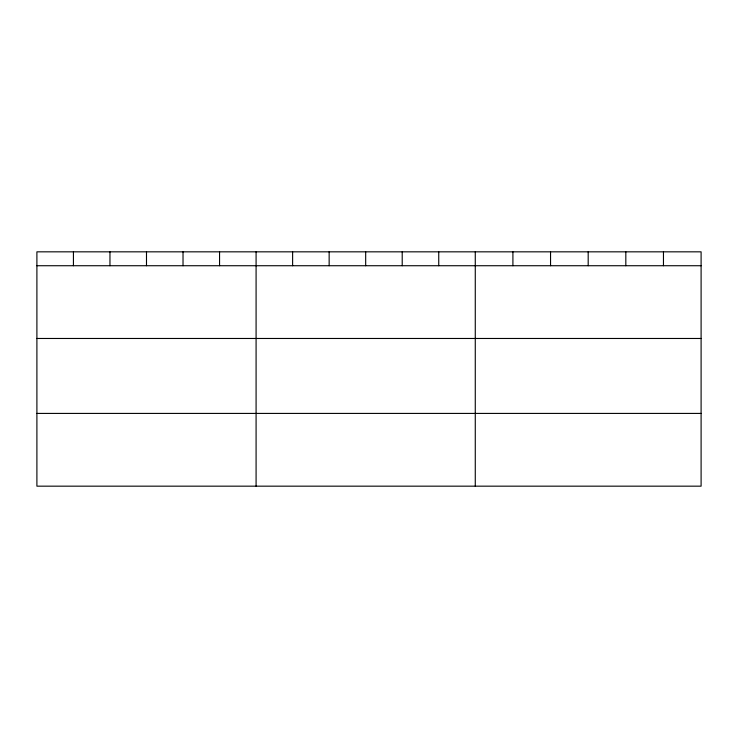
<?xml version="1.0" encoding="UTF-8"?>
<svg xmlns="http://www.w3.org/2000/svg" width="738" height="738" viewBox="0 0 738 738"><rect width="100%" height="100%" fill="white"/><g stroke="black" fill="none" stroke-linecap="round" stroke-linejoin="round"><path stroke-width="1.11" d="M701.1 265.726L701.1 486.167L36.9 486.167L36.9 251.833L701.1 251.833L701.1 265.726L36.9 265.726M36.9 338.474L701.1 338.474M36.9 413.418L701.1 413.418M663.462 251.833L663.462 265.726M625.824 251.833L625.824 265.726M588.186 251.833L588.186 265.726M550.548 251.833L550.548 265.726M512.91 251.833L512.91 265.726M475.272 251.833L475.272 486.167M438.741 251.833L438.741 265.726M402.21 251.833L402.21 265.726M365.679 251.833L365.679 265.726M329.148 251.833L329.148 265.726M292.617 251.833L292.617 265.726M256.086 251.833L256.086 486.167M219.555 251.833L219.555 265.726M183.024 251.833L183.024 265.726M146.493 251.833L146.493 265.726M109.962 251.833L109.962 265.726M73.431 251.833L73.431 265.726"/></g></svg>
